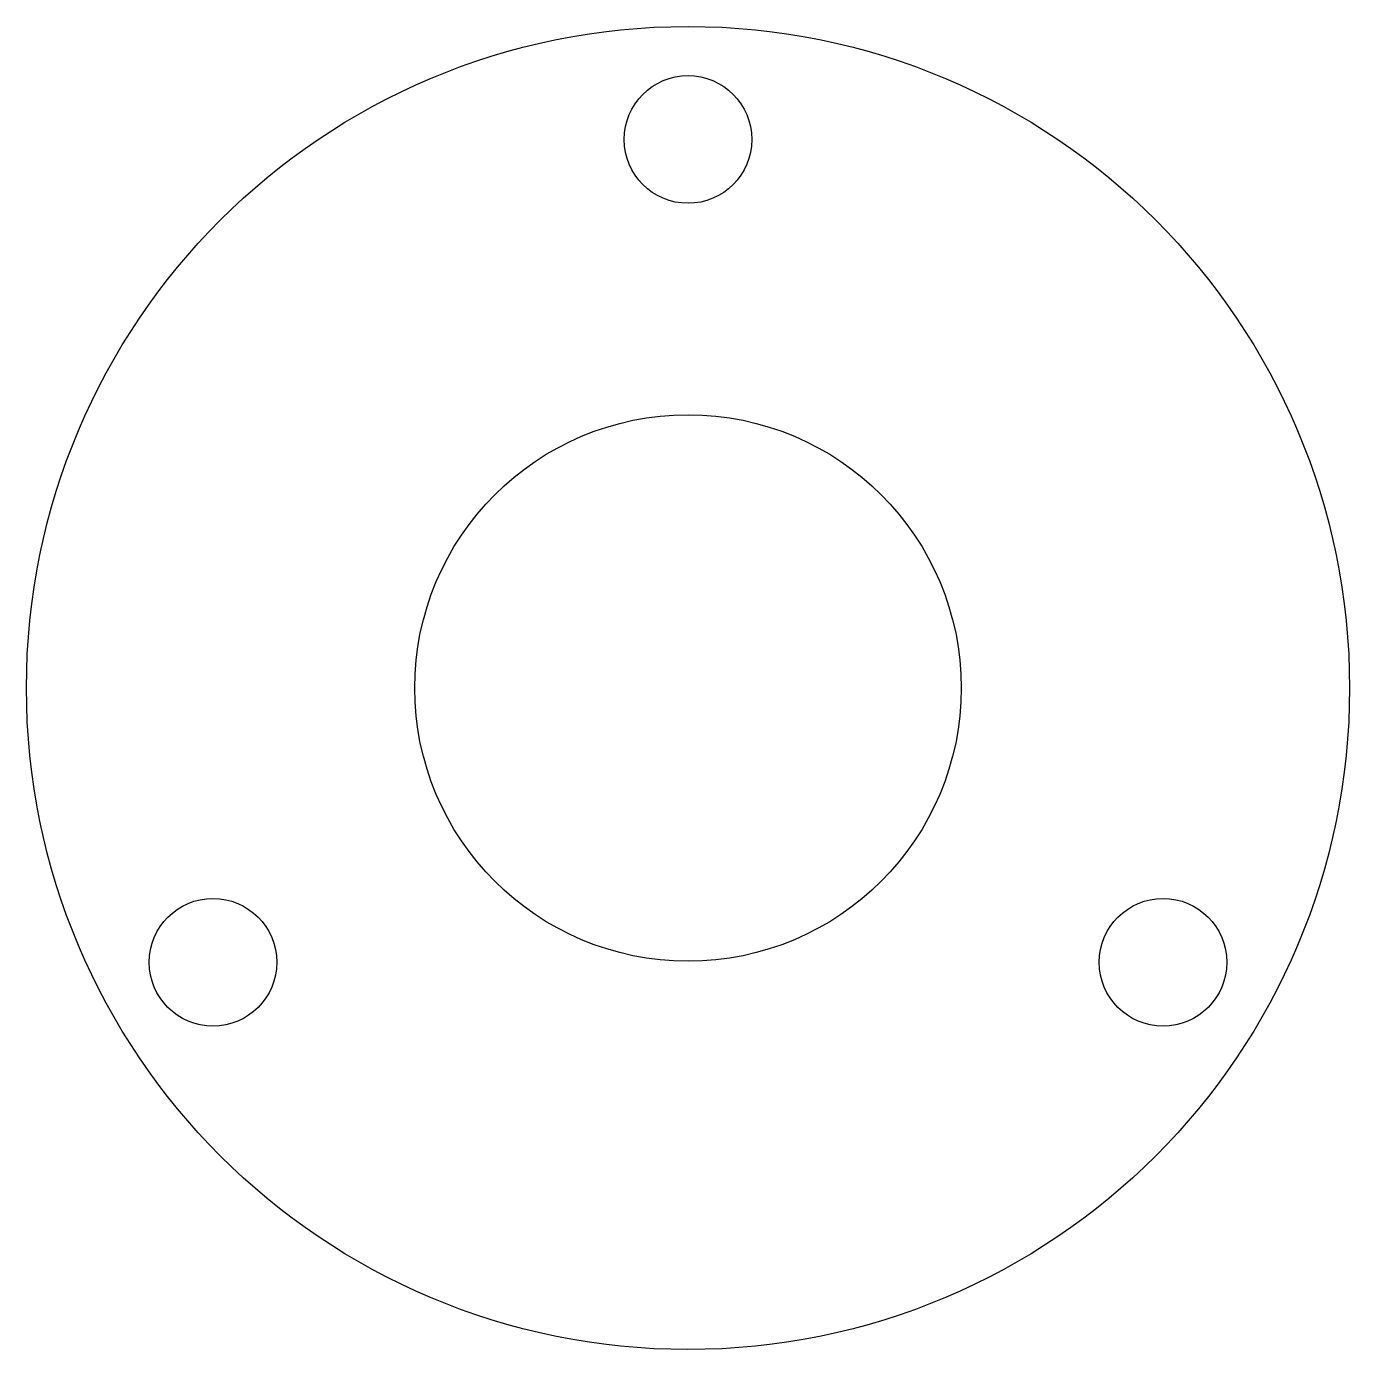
# Model space of a CAD drawing. Header units: millimetres. Extents: x -33.2 to 33.2, y -33.2 to 33.2.
import ezdxf

# ---------------------------------------------------------------- set-up
doc = ezdxf.new("R2010")
doc.units = ezdxf.units.MM
doc.layers.get('0').update_dxf_attribs({"linetype": 'CONTINUOUS'})

msp = doc.modelspace()

# ---------------------------------------------------------------- linework, layer by layer
at = {"color": 7, "linetype": 'CONTINUOUS', "lineweight": 25}
for centre, radius in [((0, 0), 33.166), ((0, 27.5), 3.2), ((0, 0), 13.7), ((-23.816, -13.75), 3.2), ((23.816, -13.75), 3.2)]:
    msp.add_circle(centre, radius, dxfattribs=at)

doc.saveas('drawing.dxf')
